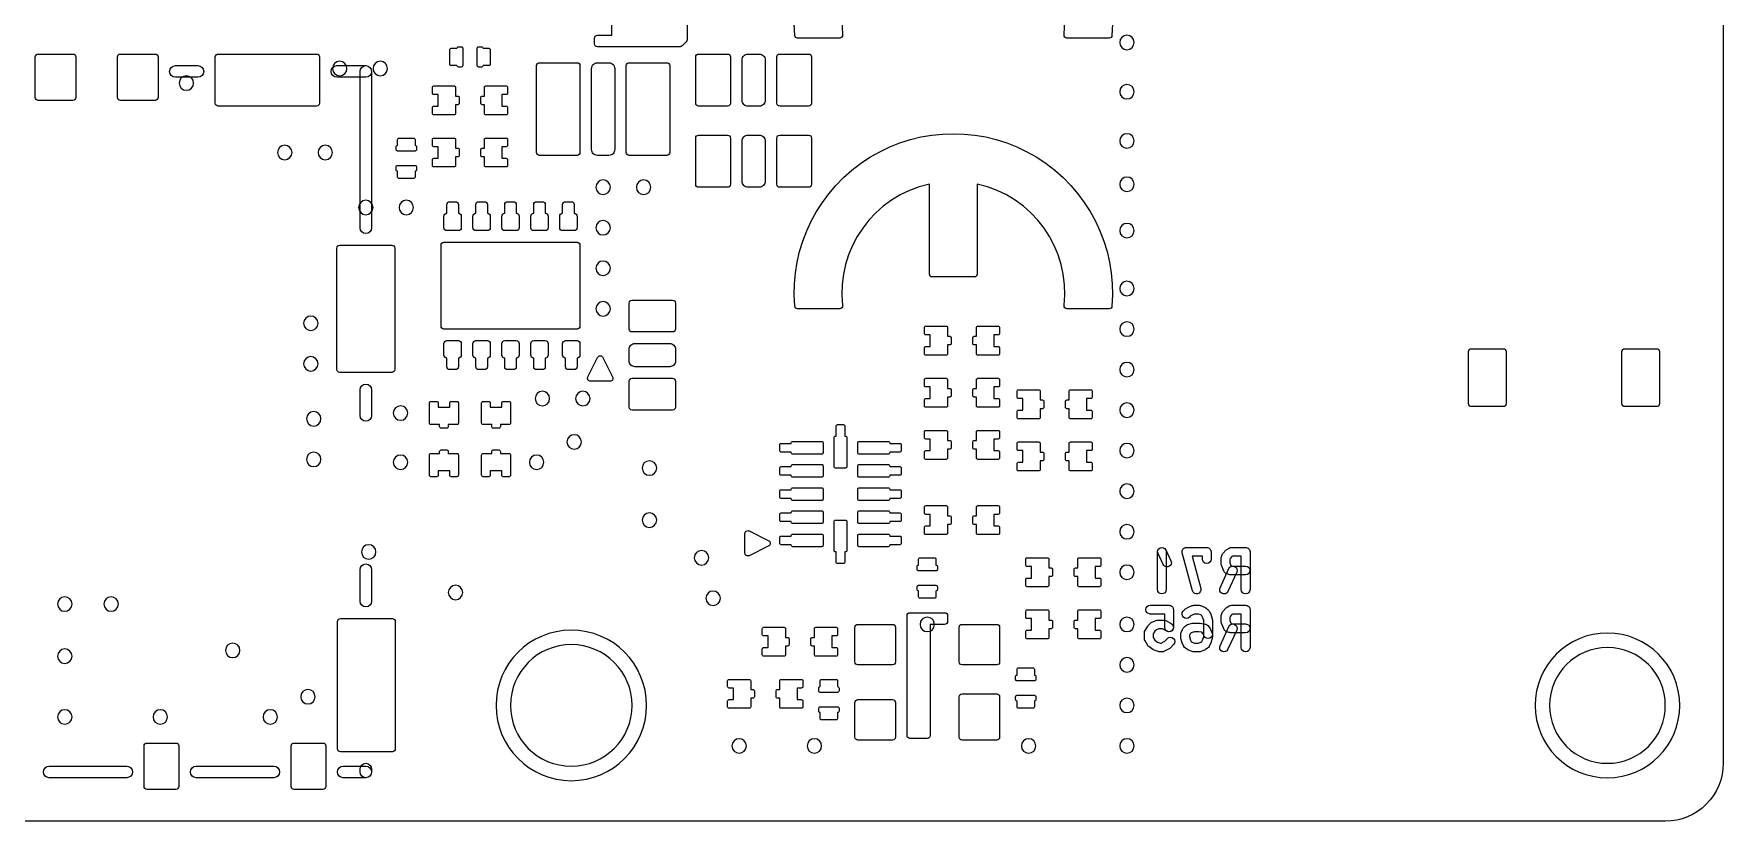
# Model space of a CAD drawing. Extents: x 0 to 45, y 0 to 50.
# Drawn here: x 15.81 to 45, y 0 to 13.6 of the extents above; entities that cross this region are included whole.
import ezdxf

# ---------------------------------------------------------------- set-up
doc = ezdxf.new("R2010")
doc.units = 0
for name, color, linetype in [('HOLE_1_6', 7, 'CONTINUOUS'), ('NC_Resist-B', 111, 'CONTINUOUS'), ('NC_Symbol-B', 140, 'CONTINUOUS'), ('OUTLINE', 7, 'CONTINUOUS')]:
    doc.layers.add(name, color=color, linetype=linetype)

msp = doc.modelspace()

# ---------------------------------------------------------------- linework, layer by layer
at = {"layer": 'HOLE_1_6'}
for points in [[(34.825, 13.45, 1), (34.575, 13.45, 1), (34.825, 13.45)], [(18.575, 12.75, 1), (18.325, 12.75, 1), (18.575, 12.75)], [(21.225, 13, 1), (20.975, 13, 1), (21.225, 13)], [(21.925, 13, 1), (21.675, 13, 1), (21.925, 13)], [(34.825, 12.6, 1), (34.575, 12.6, 1), (34.825, 12.6)], [(20.275, 11.55, 1), (20.025, 11.55, 1), (20.275, 11.55)], [(20.975, 11.55, 1), (20.725, 11.55, 1), (20.975, 11.55)], [(34.825, 11.75, 1), (34.575, 11.75, 1), (34.825, 11.75)], [(34.825, 11, 1), (34.575, 11, 1), (34.825, 11)], [(25.775, 10.95, 1), (25.525, 10.95, 1), (25.775, 10.95)], [(26.475, 10.95, 1), (26.225, 10.95, 1), (26.475, 10.95)], [(21.675, 10.6, 1), (21.425, 10.6, 1), (21.675, 10.6)], [(22.375, 10.6, 1), (22.125, 10.6, 1), (22.375, 10.6)], [(25.775, 10.25, 1), (25.525, 10.25, 1), (25.775, 10.25)], [(34.825, 10.2, 1), (34.575, 10.2, 1), (34.825, 10.2)], [(25.775, 9.55, 1), (25.525, 9.55, 1), (25.775, 9.55)], [(34.825, 9.2, 1), (34.575, 9.2, 1), (34.825, 9.2)], [(25.775, 8.85, 1), (25.525, 8.85, 1), (25.775, 8.85)], [(20.725, 8.6, 1), (20.475, 8.6, 1), (20.725, 8.6)], [(34.825, 8.5, 1), (34.575, 8.5, 1), (34.825, 8.5)], [(20.725, 7.9, 1), (20.475, 7.9, 1), (20.725, 7.9)], [(34.825, 7.8, 1), (34.575, 7.8, 1), (34.825, 7.8)], [(24.725, 7.3, 1), (24.475, 7.3, 1), (24.725, 7.3)], [(25.425, 7.3, 1), (25.175, 7.3, 1), (25.425, 7.3)], [(20.775, 6.95, 1), (20.525, 6.95, 1), (20.775, 6.95)], [(22.275, 7.05, 1), (22.025, 7.05, 1), (22.275, 7.05)], [(34.825, 7.1, 1), (34.575, 7.1, 1), (34.825, 7.1)], [(25.275, 6.55, 1), (25.025, 6.55, 1), (25.275, 6.55)], [(34.825, 6.4, 1), (34.575, 6.4, 1), (34.825, 6.4)], [(20.775, 6.25, 1), (20.525, 6.25, 1), (20.775, 6.25)], [(22.275, 6.2, 1), (22.025, 6.2, 1), (22.275, 6.2)], [(24.625, 6.2, 1), (24.375, 6.2, 1), (24.625, 6.2)], [(26.575, 6.1, 1), (26.325, 6.1, 1), (26.575, 6.1)], [(34.825, 5.7, 1), (34.575, 5.7, 1), (34.825, 5.7)], [(26.575, 5.2, 1), (26.325, 5.2, 1), (26.575, 5.2)], [(34.825, 5, 1), (34.575, 5, 1), (34.825, 5)], [(21.725, 4.65, 1), (21.475, 4.65, 1), (21.725, 4.65)], [(27.475, 4.55, 1), (27.225, 4.55, 1), (27.475, 4.55)], [(34.825, 4.3, 1), (34.575, 4.3, 1), (34.825, 4.3)], [(16.475, 3.75, 1), (16.225, 3.75, 1), (16.475, 3.75)], [(17.275, 3.75, 1), (17.025, 3.75, 1), (17.275, 3.75)], [(23.225, 3.95, 1), (22.975, 3.95, 1), (23.225, 3.95)], [(27.675, 3.85, 1), (27.425, 3.85, 1), (27.675, 3.85)], [(31.375, 3.4, 1), (31.125, 3.4, 1), (31.375, 3.4)], [(34.825, 3.4, 1), (34.575, 3.4, 1), (34.825, 3.4)], [(16.475, 2.85, 1), (16.225, 2.85, 1), (16.475, 2.85)], [(19.375, 2.95, 1), (19.125, 2.95, 1), (19.375, 2.95)], [(26.15, 2, 1), (24.05, 2, 1), (26.15, 2)], [(44, 2, 1), (42, 2, 1), (44, 2)], [(34.825, 2.7, 1), (34.575, 2.7, 1), (34.825, 2.7)], [(20.675, 2.15, 1), (20.425, 2.15, 1), (20.675, 2.15)], [(34.825, 2, 1), (34.575, 2, 1), (34.825, 2)], [(16.475, 1.8, 1), (16.225, 1.8, 1), (16.475, 1.8)], [(18.125, 1.8, 1), (17.875, 1.8, 1), (18.125, 1.8)], [(20.025, 1.8, 1), (19.775, 1.8, 1), (20.025, 1.8)], [(28.125, 1.3, 1), (27.875, 1.3, 1), (28.125, 1.3)], [(29.425, 1.3, 1), (29.175, 1.3, 1), (29.425, 1.3)], [(33.125, 1.3, 1), (32.875, 1.3, 1), (33.125, 1.3)], [(34.825, 1.3, 1), (34.575, 1.3, 1), (34.825, 1.3)]]:
    msp.add_lwpolyline(points, format="xyb", close=True, dxfattribs=at)
at = {"layer": 'NC_Resist-B'}
for points in [[(15.84, 13.2, -0.414214), (15.89, 13.25), (16.49, 13.25, -0.414214), (16.54, 13.2), (16.54, 12.5, -0.414214), (16.49, 12.45), (15.89, 12.45, -0.414214), (15.84, 12.5)], [(17.96, 12.5, -0.414214), (17.91, 12.45), (17.31, 12.45, -0.414214), (17.26, 12.5), (17.26, 13.2, -0.414214), (17.31, 13.25), (17.91, 13.25, -0.414214), (17.96, 13.2)], [(20.7, 13.25, -0.414214), (20.75, 13.2), (20.75, 12.4, -0.414214), (20.7, 12.35), (19, 12.35, -0.414214), (18.95, 12.4), (18.95, 13.2, -0.414214), (19, 13.25)], [(23.025, 13.05, -0.414214), (23, 13.075), (23, 13.325, -0.414214), (23.025, 13.35), (23.125, 13.35), (23.125, 13.35, -0.414214), (23.15, 13.375), (23.2, 13.375, -0.414214), (23.225, 13.35), (23.225, 13.05, -0.414214), (23.2, 13.025), (23.15, 13.025, -0.414214), (23.125, 13.05)], [(23.675, 13.35, -0.414214), (23.7, 13.325), (23.7, 13.075, -0.414214), (23.675, 13.05), (23.575, 13.05), (23.575, 13.05, -0.414214), (23.55, 13.025), (23.5, 13.025, -0.414214), (23.475, 13.05), (23.475, 13.35, -0.414214), (23.5, 13.375), (23.55, 13.375, -0.414214), (23.575, 13.35)], [(27.85, 12.4, -0.414214), (27.8, 12.35), (27.3, 12.35, -0.414214), (27.25, 12.4), (27.25, 13.2, -0.414214), (27.3, 13.25), (27.8, 13.25, -0.414214), (27.85, 13.2)], [(29.25, 12.4, -0.414214), (29.2, 12.35), (28.7, 12.35, -0.414214), (28.65, 12.4), (28.65, 13.2, -0.414214), (28.7, 13.25), (29.2, 13.25, -0.414214), (29.25, 13.2)], [(25.25, 11.55, -0.414214), (25.2, 11.5), (24.55, 11.5, -0.414214), (24.5, 11.55), (24.5, 13.05, -0.414214), (24.55, 13.1), (25.2, 13.1, -0.414214), (25.25, 13.05)], [(26.8, 11.55, -0.414214), (26.75, 11.5), (26.1, 11.5, -0.414214), (26.05, 11.55), (26.05, 13.05, -0.414214), (26.1, 13.1), (26.75, 13.1, -0.414214), (26.8, 13.05)], [(23.1, 12.525), (23.1375, 12.525, -0.414214), (23.1625, 12.5), (23.1625, 12.4, -0.414214), (23.1375, 12.375), (23.1, 12.375), (23.1, 12.225, -0.414214), (23.075, 12.2), (22.725, 12.2, -0.414214), (22.7, 12.225), (22.7, 12.325, -0.414214), (22.725, 12.35), (22.8, 12.35), (22.8, 12.55), (22.725, 12.55, -0.414214), (22.7, 12.575), (22.7, 12.675, -0.414214), (22.725, 12.7), (23.075, 12.7, -0.414214), (23.1, 12.675)], [(23.6, 12.375), (23.5625, 12.375, -0.414214), (23.5375, 12.4), (23.5375, 12.5, -0.414214), (23.5625, 12.525), (23.6, 12.525), (23.6, 12.675, -0.414214), (23.625, 12.7), (23.975, 12.7, -0.414214), (24, 12.675), (24, 12.575, -0.414214), (23.975, 12.55), (23.9, 12.55), (23.9, 12.35), (23.975, 12.35, -0.414214), (24, 12.325), (24, 12.225, -0.414214), (23.975, 12.2), (23.625, 12.2, -0.414214), (23.6, 12.225)], [(22.1, 11.775, -0.414214), (22.125, 11.8), (22.375, 11.8, -0.414214), (22.4, 11.775), (22.4, 11.675), (22.4, 11.675, -0.414214), (22.425, 11.65), (22.425, 11.6, -0.414214), (22.4, 11.575), (22.1, 11.575, -0.414214), (22.075, 11.6), (22.075, 11.65, -0.414214), (22.1, 11.675)], [(23.1, 11.625), (23.1375, 11.625, -0.414214), (23.1625, 11.6), (23.1625, 11.5, -0.414214), (23.1375, 11.475), (23.1, 11.475), (23.1, 11.325, -0.414214), (23.075, 11.3), (22.725, 11.3, -0.414214), (22.7, 11.325), (22.7, 11.425, -0.414214), (22.725, 11.45), (22.8, 11.45), (22.8, 11.65), (22.725, 11.65, -0.414214), (22.7, 11.675), (22.7, 11.775, -0.414214), (22.725, 11.8), (23.075, 11.8, -0.414214), (23.1, 11.775)], [(23.6, 11.475), (23.5625, 11.475, -0.414214), (23.5375, 11.5), (23.5375, 11.6, -0.414214), (23.5625, 11.625), (23.6, 11.625), (23.6, 11.775, -0.414214), (23.625, 11.8), (23.975, 11.8, -0.414214), (24, 11.775), (24, 11.675, -0.414214), (23.975, 11.65), (23.9, 11.65), (23.9, 11.45), (23.975, 11.45, -0.414214), (24, 11.425), (24, 11.325, -0.414214), (23.975, 11.3), (23.625, 11.3, -0.414214), (23.6, 11.325)], [(27.85, 11, -0.414214), (27.8, 10.95), (27.3, 10.95, -0.414214), (27.25, 11), (27.25, 11.8, -0.414214), (27.3, 11.85), (27.8, 11.85, -0.414214), (27.85, 11.8)], [(29.25, 11, -0.414214), (29.2, 10.95), (28.7, 10.95, -0.414214), (28.65, 11), (28.65, 11.8, -0.414214), (28.7, 11.85), (29.2, 11.85, -0.414214), (29.25, 11.8)], [(22.4, 11.125, -0.414214), (22.375, 11.1), (22.125, 11.1, -0.414214), (22.1, 11.125), (22.1, 11.225), (22.1, 11.225, -0.414214), (22.075, 11.25), (22.075, 11.3, -0.414214), (22.1, 11.325), (22.4, 11.325, -0.414214), (22.425, 11.3), (22.425, 11.25, -0.414214), (22.4, 11.225)], [(22.95, 10.65, -0.414214), (23, 10.7), (23.1, 10.7, -0.414214), (23.15, 10.65), (23.15, 10.5), (23.15, 10.5, -0.414214), (23.2, 10.45), (23.2, 10.25, -0.414214), (23.15, 10.2), (22.95, 10.2, -0.414214), (22.9, 10.25), (22.9, 10.45, -0.414214), (22.95, 10.5)], [(23.45, 10.65, -0.414214), (23.5, 10.7), (23.6, 10.7, -0.414214), (23.65, 10.65), (23.65, 10.5), (23.65, 10.5, -0.414214), (23.7, 10.45), (23.7, 10.25, -0.414214), (23.65, 10.2), (23.45, 10.2, -0.414214), (23.4, 10.25), (23.4, 10.45, -0.414214), (23.45, 10.5)], [(23.95, 10.65, -0.414214), (24, 10.7), (24.1, 10.7, -0.414214), (24.15, 10.65), (24.15, 10.5), (24.15, 10.5, -0.414214), (24.2, 10.45), (24.2, 10.25, -0.414214), (24.15, 10.2), (23.95, 10.2, -0.414214), (23.9, 10.25), (23.9, 10.45, -0.414214), (23.95, 10.5)], [(24.45, 10.65, -0.414214), (24.5, 10.7), (24.6, 10.7, -0.414214), (24.65, 10.65), (24.65, 10.5), (24.65, 10.5, -0.414214), (24.7, 10.45), (24.7, 10.25, -0.414214), (24.65, 10.2), (24.45, 10.2, -0.414214), (24.4, 10.25), (24.4, 10.45, -0.414214), (24.45, 10.5)], [(24.95, 10.65, -0.414214), (25, 10.7), (25.1, 10.7, -0.414214), (25.15, 10.65), (25.15, 10.5), (25.15, 10.5, -0.414214), (25.2, 10.45), (25.2, 10.25, -0.414214), (25.15, 10.2), (24.95, 10.2, -0.414214), (24.9, 10.25), (24.9, 10.45, -0.414214), (24.95, 10.5)], [(22.05, 7.8, -0.414214), (22, 7.75), (21.1, 7.75, -0.414214), (21.05, 7.8), (21.05, 9.9, -0.414214), (21.1, 9.95), (22, 9.95, -0.414214), (22.05, 9.9)], [(25.2, 10, -0.414214), (25.25, 9.95), (25.25, 8.55, -0.414214), (25.2, 8.5), (22.9, 8.5, -0.414214), (22.85, 8.55), (22.85, 9.95, -0.414214), (22.9, 10)], [(26.85, 9, -0.414214), (26.9, 8.95), (26.9, 8.5, -0.414214), (26.85, 8.45), (26.15, 8.45, -0.414214), (26.1, 8.5), (26.1, 8.95, -0.414214), (26.15, 9)], [(31.6, 8.375), (31.6375, 8.375, -0.414214), (31.6625, 8.35), (31.6625, 8.25, -0.414214), (31.6375, 8.225), (31.6, 8.225), (31.6, 8.075, -0.414214), (31.575, 8.05), (31.225, 8.05, -0.414214), (31.2, 8.075), (31.2, 8.175, -0.414214), (31.225, 8.2), (31.3, 8.2), (31.3, 8.4), (31.225, 8.4, -0.414214), (31.2, 8.425), (31.2, 8.525, -0.414214), (31.225, 8.55), (31.575, 8.55, -0.414214), (31.6, 8.525)], [(32.1, 8.225), (32.0625, 8.225, -0.414214), (32.0375, 8.25), (32.0375, 8.35, -0.414214), (32.0625, 8.375), (32.1, 8.375), (32.1, 8.525, -0.414214), (32.125, 8.55), (32.475, 8.55, -0.414214), (32.5, 8.525), (32.5, 8.425, -0.414214), (32.475, 8.4), (32.4, 8.4), (32.4, 8.2), (32.475, 8.2, -0.414214), (32.5, 8.175), (32.5, 8.075, -0.414214), (32.475, 8.05), (32.125, 8.05, -0.414214), (32.1, 8.075)], [(23.15, 7.85, -0.414214), (23.1, 7.8), (23, 7.8, -0.414214), (22.95, 7.85), (22.95, 8), (22.95, 8, -0.414214), (22.9, 8.05), (22.9, 8.25, -0.414214), (22.95, 8.3), (23.15, 8.3, -0.414214), (23.2, 8.25), (23.2, 8.05, -0.414214), (23.15, 8)], [(23.65, 7.85, -0.414214), (23.6, 7.8), (23.5, 7.8, -0.414214), (23.45, 7.85), (23.45, 8), (23.45, 8, -0.414214), (23.4, 8.05), (23.4, 8.25, -0.414214), (23.45, 8.3), (23.65, 8.3, -0.414214), (23.7, 8.25), (23.7, 8.05, -0.414214), (23.65, 8)], [(24.15, 7.85, -0.414214), (24.1, 7.8), (24, 7.8, -0.414214), (23.95, 7.85), (23.95, 8), (23.95, 8, -0.414214), (23.9, 8.05), (23.9, 8.25, -0.414214), (23.95, 8.3), (24.15, 8.3, -0.414214), (24.2, 8.25), (24.2, 8.05, -0.414214), (24.15, 8)], [(24.65, 7.85, -0.414214), (24.6, 7.8), (24.5, 7.8, -0.414214), (24.45, 7.85), (24.45, 8), (24.45, 8, -0.414214), (24.4, 8.05), (24.4, 8.25, -0.414214), (24.45, 8.3), (24.65, 8.3, -0.414214), (24.7, 8.25), (24.7, 8.05, -0.414214), (24.65, 8)], [(25.2, 7.85, -0.414214), (25.15, 7.8), (25.05, 7.8, -0.414214), (25, 7.85), (25, 8), (25, 8, -0.414214), (24.95, 8.05), (24.95, 8.25, -0.414214), (25, 8.3), (25.2, 8.3, -0.414214), (25.25, 8.25), (25.25, 8.05, -0.414214), (25.2, 8)], [(40.6, 8.11, -0.414214), (40.65, 8.16), (41.2, 8.16, -0.414214), (41.25, 8.11), (41.25, 7.21, -0.414214), (41.2, 7.16), (40.65, 7.16, -0.414214), (40.6, 7.21)], [(43.25, 8.11, -0.414214), (43.3, 8.16), (43.85, 8.16, -0.414214), (43.9, 8.11), (43.9, 7.21, -0.414214), (43.85, 7.16), (43.3, 7.16, -0.414214), (43.25, 7.21)], [(26.85, 7.65, -0.414214), (26.9, 7.6), (26.9, 7.15, -0.414214), (26.85, 7.1), (26.15, 7.1, -0.414214), (26.1, 7.15), (26.1, 7.6, -0.414214), (26.15, 7.65)], [(31.6, 7.475), (31.6375, 7.475, -0.414214), (31.6625, 7.45), (31.6625, 7.35, -0.414214), (31.6375, 7.325), (31.6, 7.325), (31.6, 7.175, -0.414214), (31.575, 7.15), (31.225, 7.15, -0.414214), (31.2, 7.175), (31.2, 7.275, -0.414214), (31.225, 7.3), (31.3, 7.3), (31.3, 7.5), (31.225, 7.5, -0.414214), (31.2, 7.525), (31.2, 7.625, -0.414214), (31.225, 7.65), (31.575, 7.65, -0.414214), (31.6, 7.625)], [(32.1, 7.325), (32.0625, 7.325, -0.414214), (32.0375, 7.35), (32.0375, 7.45, -0.414214), (32.0625, 7.475), (32.1, 7.475), (32.1, 7.625, -0.414214), (32.125, 7.65), (32.475, 7.65, -0.414214), (32.5, 7.625), (32.5, 7.525, -0.414214), (32.475, 7.5), (32.4, 7.5), (32.4, 7.3), (32.475, 7.3, -0.414214), (32.5, 7.275), (32.5, 7.175, -0.414214), (32.475, 7.15), (32.125, 7.15, -0.414214), (32.1, 7.175)], [(33.2, 7.275), (33.2375, 7.275, -0.414214), (33.2625, 7.25), (33.2625, 7.15, -0.414214), (33.2375, 7.125), (33.2, 7.125), (33.2, 6.975, -0.414214), (33.175, 6.95), (32.825, 6.95, -0.414214), (32.8, 6.975), (32.8, 7.075, -0.414214), (32.825, 7.1), (32.9, 7.1), (32.9, 7.3), (32.825, 7.3, -0.414214), (32.8, 7.325), (32.8, 7.425, -0.414214), (32.825, 7.45), (33.175, 7.45, -0.414214), (33.2, 7.425)], [(33.7, 7.125), (33.6625, 7.125, -0.414214), (33.6375, 7.15), (33.6375, 7.25, -0.414214), (33.6625, 7.275), (33.7, 7.275), (33.7, 7.425, -0.414214), (33.725, 7.45), (34.075, 7.45, -0.414214), (34.1, 7.425), (34.1, 7.325, -0.414214), (34.075, 7.3), (34, 7.3), (34, 7.1), (34.075, 7.1, -0.414214), (34.1, 7.075), (34.1, 6.975, -0.414214), (34.075, 6.95), (33.725, 6.95, -0.414214), (33.7, 6.975)], [(22.975, 6.85), (22.975, 6.8125, -0.414214), (22.95, 6.7875), (22.85, 6.7875, -0.414214), (22.825, 6.8125), (22.825, 6.85), (22.675, 6.85, -0.414214), (22.65, 6.875), (22.65, 7.225, -0.414214), (22.675, 7.25), (22.775, 7.25, -0.414214), (22.8, 7.225), (22.8, 7.15), (23, 7.15), (23, 7.225, -0.414214), (23.025, 7.25), (23.125, 7.25, -0.414214), (23.15, 7.225), (23.15, 6.875, -0.414214), (23.125, 6.85)], [(23.875, 6.85), (23.875, 6.8125, -0.414214), (23.85, 6.7875), (23.75, 6.7875, -0.414214), (23.725, 6.8125), (23.725, 6.85), (23.575, 6.85, -0.414214), (23.55, 6.875), (23.55, 7.225, -0.414214), (23.575, 7.25), (23.675, 7.25, -0.414214), (23.7, 7.225), (23.7, 7.15), (23.9, 7.15), (23.9, 7.225, -0.414214), (23.925, 7.25), (24.025, 7.25, -0.414214), (24.05, 7.225), (24.05, 6.875, -0.414214), (24.025, 6.85)], [(29.675, 6.65), (29.675, 6.825, -0.414214), (29.7, 6.85), (29.8, 6.85, -0.414214), (29.825, 6.825), (29.825, 6.65), (29.835, 6.65, -0.414214), (29.86, 6.625), (29.86, 6.125, -0.414214), (29.835, 6.1), (29.665, 6.1, -0.414214), (29.64, 6.125), (29.64, 6.625, -0.414214), (29.665, 6.65)], [(31.6, 6.575), (31.6375, 6.575, -0.414214), (31.6625, 6.55), (31.6625, 6.45, -0.414214), (31.6375, 6.425), (31.6, 6.425), (31.6, 6.275, -0.414214), (31.575, 6.25), (31.225, 6.25, -0.414214), (31.2, 6.275), (31.2, 6.375, -0.414214), (31.225, 6.4), (31.3, 6.4), (31.3, 6.6), (31.225, 6.6, -0.414214), (31.2, 6.625), (31.2, 6.725, -0.414214), (31.225, 6.75), (31.575, 6.75, -0.414214), (31.6, 6.725)], [(32.1, 6.425), (32.0625, 6.425, -0.414214), (32.0375, 6.45), (32.0375, 6.55, -0.414214), (32.0625, 6.575), (32.1, 6.575), (32.1, 6.725, -0.414214), (32.125, 6.75), (32.475, 6.75, -0.414214), (32.5, 6.725), (32.5, 6.625, -0.414214), (32.475, 6.6), (32.4, 6.6), (32.4, 6.4), (32.475, 6.4, -0.414214), (32.5, 6.375), (32.5, 6.275, -0.414214), (32.475, 6.25), (32.125, 6.25, -0.414214), (32.1, 6.275)], [(28.9, 6.375), (28.725, 6.375, -0.414214), (28.7, 6.4), (28.7, 6.5, -0.414214), (28.725, 6.525), (28.9, 6.525), (28.9, 6.535, -0.414214), (28.925, 6.56), (29.425, 6.56, -0.414214), (29.45, 6.535), (29.45, 6.365, -0.414214), (29.425, 6.34), (28.925, 6.34, -0.414214), (28.9, 6.365)], [(30.6, 6.525), (30.775, 6.525, -0.414214), (30.8, 6.5), (30.8, 6.4, -0.414214), (30.775, 6.375), (30.6, 6.375), (30.6, 6.365, -0.414214), (30.575, 6.34), (30.075, 6.34, -0.414214), (30.05, 6.365), (30.05, 6.535, -0.414214), (30.075, 6.56), (30.575, 6.56, -0.414214), (30.6, 6.535)], [(33.2, 6.375), (33.2375, 6.375, -0.414214), (33.2625, 6.35), (33.2625, 6.25, -0.414214), (33.2375, 6.225), (33.2, 6.225), (33.2, 6.075, -0.414214), (33.175, 6.05), (32.825, 6.05, -0.414214), (32.8, 6.075), (32.8, 6.175, -0.414214), (32.825, 6.2), (32.9, 6.2), (32.9, 6.4), (32.825, 6.4, -0.414214), (32.8, 6.425), (32.8, 6.525, -0.414214), (32.825, 6.55), (33.175, 6.55, -0.414214), (33.2, 6.525)], [(33.7, 6.225), (33.6625, 6.225, -0.414214), (33.6375, 6.25), (33.6375, 6.35, -0.414214), (33.6625, 6.375), (33.7, 6.375), (33.7, 6.525, -0.414214), (33.725, 6.55), (34.075, 6.55, -0.414214), (34.1, 6.525), (34.1, 6.425, -0.414214), (34.075, 6.4), (34, 6.4), (34, 6.2), (34.075, 6.2, -0.414214), (34.1, 6.175), (34.1, 6.075, -0.414214), (34.075, 6.05), (33.725, 6.05, -0.414214), (33.7, 6.075)], [(22.825, 6.35), (22.825, 6.3875, -0.414214), (22.85, 6.4125), (22.95, 6.4125, -0.414214), (22.975, 6.3875), (22.975, 6.35), (23.125, 6.35, -0.414214), (23.15, 6.325), (23.15, 5.975, -0.414214), (23.125, 5.95), (23.025, 5.95, -0.414214), (23, 5.975), (23, 6.05), (22.8, 6.05), (22.8, 5.975, -0.414214), (22.775, 5.95), (22.675, 5.95, -0.414214), (22.65, 5.975), (22.65, 6.325, -0.414214), (22.675, 6.35)], [(23.725, 6.35), (23.725, 6.3875, -0.414214), (23.75, 6.4125), (23.85, 6.4125, -0.414214), (23.875, 6.3875), (23.875, 6.35), (24.025, 6.35, -0.414214), (24.05, 6.325), (24.05, 5.975, -0.414214), (24.025, 5.95), (23.925, 5.95, -0.414214), (23.9, 5.975), (23.9, 6.05), (23.7, 6.05), (23.7, 5.975, -0.414214), (23.675, 5.95), (23.575, 5.95, -0.414214), (23.55, 5.975), (23.55, 6.325, -0.414214), (23.575, 6.35)], [(28.9, 5.975), (28.725, 5.975, -0.414214), (28.7, 6), (28.7, 6.1, -0.414214), (28.725, 6.125), (28.9, 6.125), (28.9, 6.135, -0.414214), (28.925, 6.16), (29.425, 6.16, -0.414214), (29.45, 6.135), (29.45, 5.965, -0.414214), (29.425, 5.94), (28.925, 5.94, -0.414214), (28.9, 5.965)], [(30.6, 6.125), (30.775, 6.125, -0.414214), (30.8, 6.1), (30.8, 6, -0.414214), (30.775, 5.975), (30.6, 5.975), (30.6, 5.965, -0.414214), (30.575, 5.94), (30.075, 5.94, -0.414214), (30.05, 5.965), (30.05, 6.135, -0.414214), (30.075, 6.16), (30.575, 6.16, -0.414214), (30.6, 6.135)], [(28.9, 5.575), (28.725, 5.575, -0.414214), (28.7, 5.6), (28.7, 5.7, -0.414214), (28.725, 5.725), (28.9, 5.725), (28.9, 5.735, -0.414214), (28.925, 5.76), (29.425, 5.76, -0.414214), (29.45, 5.735), (29.45, 5.565, -0.414214), (29.425, 5.54), (28.925, 5.54, -0.414214), (28.9, 5.565)], [(30.6, 5.725), (30.775, 5.725, -0.414214), (30.8, 5.7), (30.8, 5.6, -0.414214), (30.775, 5.575), (30.6, 5.575), (30.6, 5.565, -0.414214), (30.575, 5.54), (30.075, 5.54, -0.414214), (30.05, 5.565), (30.05, 5.735, -0.414214), (30.075, 5.76), (30.575, 5.76, -0.414214), (30.6, 5.735)], [(28.9, 5.175), (28.725, 5.175, -0.414214), (28.7, 5.2), (28.7, 5.3, -0.414214), (28.725, 5.325), (28.9, 5.325), (28.9, 5.335, -0.414214), (28.925, 5.36), (29.425, 5.36, -0.414214), (29.45, 5.335), (29.45, 5.165, -0.414214), (29.425, 5.14), (28.925, 5.14, -0.414214), (28.9, 5.165)], [(30.6, 5.325), (30.775, 5.325, -0.414214), (30.8, 5.3), (30.8, 5.2, -0.414214), (30.775, 5.175), (30.6, 5.175), (30.6, 5.165, -0.414214), (30.575, 5.14), (30.075, 5.14, -0.414214), (30.05, 5.165), (30.05, 5.335, -0.414214), (30.075, 5.36), (30.575, 5.36, -0.414214), (30.6, 5.335)], [(31.6, 5.275), (31.6375, 5.275, -0.414214), (31.6625, 5.25), (31.6625, 5.15, -0.414214), (31.6375, 5.125), (31.6, 5.125), (31.6, 4.975, -0.414214), (31.575, 4.95), (31.225, 4.95, -0.414214), (31.2, 4.975), (31.2, 5.075, -0.414214), (31.225, 5.1), (31.3, 5.1), (31.3, 5.3), (31.225, 5.3, -0.414214), (31.2, 5.325), (31.2, 5.425, -0.414214), (31.225, 5.45), (31.575, 5.45, -0.414214), (31.6, 5.425)], [(32.1, 5.125), (32.0625, 5.125, -0.414214), (32.0375, 5.15), (32.0375, 5.25, -0.414214), (32.0625, 5.275), (32.1, 5.275), (32.1, 5.425, -0.414214), (32.125, 5.45), (32.475, 5.45, -0.414214), (32.5, 5.425), (32.5, 5.325, -0.414214), (32.475, 5.3), (32.4, 5.3), (32.4, 5.1), (32.475, 5.1, -0.414214), (32.5, 5.075), (32.5, 4.975, -0.414214), (32.475, 4.95), (32.125, 4.95, -0.414214), (32.1, 4.975)], [(29.825, 4.65), (29.825, 4.475, -0.414214), (29.8, 4.45), (29.7, 4.45, -0.414214), (29.675, 4.475), (29.675, 4.65), (29.665, 4.65, -0.414214), (29.64, 4.675), (29.64, 5.175, -0.414214), (29.665, 5.2), (29.835, 5.2, -0.414214), (29.86, 5.175), (29.86, 4.675, -0.414214), (29.835, 4.65)], [(28.9, 4.775), (28.725, 4.775, -0.414214), (28.7, 4.8), (28.7, 4.9, -0.414214), (28.725, 4.925), (28.9, 4.925), (28.9, 4.935, -0.414214), (28.925, 4.96), (29.425, 4.96, -0.414214), (29.45, 4.935), (29.45, 4.765, -0.414214), (29.425, 4.74), (28.925, 4.74, -0.414214), (28.9, 4.765)], [(30.6, 4.925), (30.775, 4.925, -0.414214), (30.8, 4.9), (30.8, 4.8, -0.414214), (30.775, 4.775), (30.6, 4.775), (30.6, 4.765, -0.414214), (30.575, 4.74), (30.075, 4.74, -0.414214), (30.05, 4.765), (30.05, 4.935, -0.414214), (30.075, 4.96), (30.575, 4.96, -0.414214), (30.6, 4.935)], [(31.1, 4.525, -0.414214), (31.125, 4.55), (31.375, 4.55, -0.414214), (31.4, 4.525), (31.4, 4.425), (31.4, 4.425, -0.414214), (31.425, 4.4), (31.425, 4.35, -0.414214), (31.4, 4.325), (31.1, 4.325, -0.414214), (31.075, 4.35), (31.075, 4.4, -0.414214), (31.1, 4.425)], [(33.35, 4.375), (33.3875, 4.375, -0.414214), (33.4125, 4.35), (33.4125, 4.25, -0.414214), (33.3875, 4.225), (33.35, 4.225), (33.35, 4.075, -0.414214), (33.325, 4.05), (32.975, 4.05, -0.414214), (32.95, 4.075), (32.95, 4.175, -0.414214), (32.975, 4.2), (33.05, 4.2), (33.05, 4.4), (32.975, 4.4, -0.414214), (32.95, 4.425), (32.95, 4.525, -0.414214), (32.975, 4.55), (33.325, 4.55, -0.414214), (33.35, 4.525)], [(33.85, 4.225), (33.8125, 4.225, -0.414214), (33.7875, 4.25), (33.7875, 4.35, -0.414214), (33.8125, 4.375), (33.85, 4.375), (33.85, 4.525, -0.414214), (33.875, 4.55), (34.225, 4.55, -0.414214), (34.25, 4.525), (34.25, 4.425, -0.414214), (34.225, 4.4), (34.15, 4.4), (34.15, 4.2), (34.225, 4.2, -0.414214), (34.25, 4.175), (34.25, 4.075, -0.414214), (34.225, 4.05), (33.875, 4.05, -0.414214), (33.85, 4.075)], [(31.4, 3.875, -0.414214), (31.375, 3.85), (31.125, 3.85, -0.414214), (31.1, 3.875), (31.1, 3.975), (31.1, 3.975, -0.414214), (31.075, 4), (31.075, 4.05, -0.414214), (31.1, 4.075), (31.4, 4.075, -0.414214), (31.425, 4.05), (31.425, 4, -0.414214), (31.4, 3.975)], [(33.35, 3.475), (33.3875, 3.475, -0.414214), (33.4125, 3.45), (33.4125, 3.35, -0.414214), (33.3875, 3.325), (33.35, 3.325), (33.35, 3.175, -0.414214), (33.325, 3.15), (32.975, 3.15, -0.414214), (32.95, 3.175), (32.95, 3.275, -0.414214), (32.975, 3.3), (33.05, 3.3), (33.05, 3.5), (32.975, 3.5, -0.414214), (32.95, 3.525), (32.95, 3.625, -0.414214), (32.975, 3.65), (33.325, 3.65, -0.414214), (33.35, 3.625)], [(33.85, 3.325), (33.8125, 3.325, -0.414214), (33.7875, 3.35), (33.7875, 3.45, -0.414214), (33.8125, 3.475), (33.85, 3.475), (33.85, 3.625, -0.414214), (33.875, 3.65), (34.225, 3.65, -0.414214), (34.25, 3.625), (34.25, 3.525, -0.414214), (34.225, 3.5), (34.15, 3.5), (34.15, 3.3), (34.225, 3.3, -0.414214), (34.25, 3.275), (34.25, 3.175, -0.414214), (34.225, 3.15), (33.875, 3.15, -0.414214), (33.85, 3.175)], [(22.06, 1.25, -0.414214), (22.01, 1.2), (21.11, 1.2, -0.414214), (21.06, 1.25), (21.06, 3.45, -0.414214), (21.11, 3.5), (22.01, 3.5, -0.414214), (22.06, 3.45)], [(25.1, 0.7, 1), (25.1, 3.3, 1), (25.1, 0.7)], [(28.8, 3.175), (28.8375, 3.175, -0.414214), (28.8625, 3.15), (28.8625, 3.05, -0.414214), (28.8375, 3.025), (28.8, 3.025), (28.8, 2.875, -0.414214), (28.775, 2.85), (28.425, 2.85, -0.414214), (28.4, 2.875), (28.4, 2.975, -0.414214), (28.425, 3), (28.5, 3), (28.5, 3.2), (28.425, 3.2, -0.414214), (28.4, 3.225), (28.4, 3.325, -0.414214), (28.425, 3.35), (28.775, 3.35, -0.414214), (28.8, 3.325)], [(29.3, 3.025), (29.2625, 3.025, -0.414214), (29.2375, 3.05), (29.2375, 3.15, -0.414214), (29.2625, 3.175), (29.3, 3.175), (29.3, 3.325, -0.414214), (29.325, 3.35), (29.675, 3.35, -0.414214), (29.7, 3.325), (29.7, 3.225, -0.414214), (29.675, 3.2), (29.6, 3.2), (29.6, 3), (29.675, 3, -0.414214), (29.7, 2.975), (29.7, 2.875, -0.414214), (29.675, 2.85), (29.325, 2.85, -0.414214), (29.3, 2.875)], [(30.05, 2.7, -0.414214), (30, 2.75), (30, 3.35, -0.414214), (30.05, 3.4), (30.65, 3.4, -0.414214), (30.7, 3.35), (30.7, 2.75, -0.414214), (30.65, 2.7)], [(31.85, 2.7, -0.414214), (31.8, 2.75), (31.8, 3.35, -0.414214), (31.85, 3.4), (32.45, 3.4, -0.414214), (32.5, 3.35), (32.5, 2.75, -0.414214), (32.45, 2.7)], [(43, 0.75, 1), (43, 3.25, 1), (43, 0.75)], [(32.8, 2.625, -0.414214), (32.825, 2.65), (33.075, 2.65, -0.414214), (33.1, 2.625), (33.1, 2.525), (33.1, 2.525, -0.414214), (33.125, 2.5), (33.125, 2.45, -0.414214), (33.1, 2.425), (32.8, 2.425, -0.414214), (32.775, 2.45), (32.775, 2.5, -0.414214), (32.8, 2.525)], [(28.2, 2.275), (28.2375, 2.275, -0.414214), (28.2625, 2.25), (28.2625, 2.15, -0.414214), (28.2375, 2.125), (28.2, 2.125), (28.2, 1.975, -0.414214), (28.175, 1.95), (27.825, 1.95, -0.414214), (27.8, 1.975), (27.8, 2.075, -0.414214), (27.825, 2.1), (27.9, 2.1), (27.9, 2.3), (27.825, 2.3, -0.414214), (27.8, 2.325), (27.8, 2.425, -0.414214), (27.825, 2.45), (28.175, 2.45, -0.414214), (28.2, 2.425)], [(28.7, 2.125), (28.6625, 2.125, -0.414214), (28.6375, 2.15), (28.6375, 2.25, -0.414214), (28.6625, 2.275), (28.7, 2.275), (28.7, 2.425, -0.414214), (28.725, 2.45), (29.075, 2.45, -0.414214), (29.1, 2.425), (29.1, 2.325, -0.414214), (29.075, 2.3), (29, 2.3), (29, 2.1), (29.075, 2.1, -0.414214), (29.1, 2.075), (29.1, 1.975, -0.414214), (29.075, 1.95), (28.725, 1.95, -0.414214), (28.7, 1.975)], [(29.4, 2.425, -0.414214), (29.425, 2.45), (29.675, 2.45, -0.414214), (29.7, 2.425), (29.7, 2.325), (29.7, 2.325, -0.414214), (29.725, 2.3), (29.725, 2.25, -0.414214), (29.7, 2.225), (29.4, 2.225, -0.414214), (29.375, 2.25), (29.375, 2.3, -0.414214), (29.4, 2.325)], [(30.05, 1.4, -0.414214), (30, 1.45), (30, 2.05, -0.414214), (30.05, 2.1), (30.65, 2.1, -0.414214), (30.7, 2.05), (30.7, 1.45, -0.414214), (30.65, 1.4)], [(31.8, 2.15, -0.414214), (31.85, 2.2), (32.45, 2.2, -0.414214), (32.5, 2.15), (32.5, 1.45, -0.414214), (32.45, 1.4), (31.85, 1.4, -0.414214), (31.8, 1.45)], [(33.1, 1.975, -0.414214), (33.075, 1.95), (32.825, 1.95, -0.414214), (32.8, 1.975), (32.8, 2.075), (32.8, 2.075, -0.414214), (32.775, 2.1), (32.775, 2.15, -0.414214), (32.8, 2.175), (33.1, 2.175, -0.414214), (33.125, 2.15), (33.125, 2.1, -0.414214), (33.1, 2.075)], [(29.7, 1.775, -0.414214), (29.675, 1.75), (29.425, 1.75, -0.414214), (29.4, 1.775), (29.4, 1.875), (29.4, 1.875, -0.414214), (29.375, 1.9), (29.375, 1.95, -0.414214), (29.4, 1.975), (29.7, 1.975, -0.414214), (29.725, 1.95), (29.725, 1.9, -0.414214), (29.7, 1.875)], [(18.32, 0.6, -0.414214), (18.27, 0.55), (17.77, 0.55, -0.414214), (17.72, 0.6), (17.72, 1.3, -0.414214), (17.77, 1.35), (18.27, 1.35, -0.414214), (18.32, 1.3)], [(20.86, 0.6, -0.414214), (20.81, 0.55), (20.31, 0.55, -0.414214), (20.26, 0.6), (20.26, 1.3, -0.414214), (20.31, 1.35), (20.81, 1.35, -0.414214), (20.86, 1.3)]]:
    msp.add_lwpolyline(points, format="xyb", close=True, dxfattribs=at)
at = {"layer": 'NC_Symbol-B'}
for points in [[(29.00932, 13.52495, -0.389931), (28.9595, 13.57078), (28.9595, 13.57078, -1.087138), (34.44028, 13.57078), (34.44028, 13.57078, -0.389931), (34.39046, 13.52495), (33.66201, 13.52495, -0.448122), (33.61233, 13.58065), (33.61233, 13.58065, 1.121262), (29.78745, 13.58065), (29.78745, 13.58065, -0.448122), (29.73777, 13.52495)], [(25.8, 13.575), (25.8, 15.225), (25.55, 15.225, -0.414214), (25.5, 15.275), (25.5, 15.375, -0.414214), (25.55, 15.425), (26.97929, 15.425, -0.198875), (27.01464, 15.41036), (27.08536, 15.33964, -0.198875), (27.1, 15.30429), (27.1, 13.49571, -0.198875), (27.08536, 13.46036), (27.01464, 13.38964, -0.198875), (26.97929, 13.375), (25.55, 13.375, -0.414214), (25.5, 13.425), (25.5, 13.525, -0.414214), (25.55, 13.575)], [(28.35, 13.25, -0.414214), (28.45, 13.15), (28.45, 12.45, -0.414214), (28.35, 12.35), (28.15, 12.35, -0.414214), (28.05, 12.45), (28.05, 13.15, -0.414214), (28.15, 13.25)], [(18.65, 13.05, -1), (18.65, 12.85), (18.26, 12.85, -1), (18.26, 13.05)], [(21.55, 13.05, -1), (21.55, 12.85), (21.05, 12.85, -1), (21.05, 13.05)], [(21.65, 10.25, -1), (21.45, 10.25), (21.45, 12.95, -1), (21.65, 12.95)], [(25.75, 13.1, -0.414214), (25.85, 13), (25.85, 11.6, -0.414214), (25.75, 11.5), (25.55, 11.5, -0.414214), (25.45, 11.6), (25.45, 13, -0.414214), (25.55, 13.1)], [(28.35, 11.85, -0.414214), (28.45, 11.75), (28.45, 11.05, -0.414214), (28.35, 10.95), (28.15, 10.95, -0.414214), (28.05, 11.05), (28.05, 11.75, -0.414214), (28.15, 11.85)], [(29.00931, 8.85003, -0.389931), (28.95949, 8.89586), (28.95949, 8.89586, -1.087114), (34.44028, 8.89584), (34.44028, 8.89584, -0.389931), (34.39046, 8.85001), (33.66201, 8.85001, -0.448062), (33.61234, 8.90571), (33.61234, 8.90571, 0.384705), (32.11239, 11.00528), (32.11238, 9.45, -0.414214), (32.06238, 9.4), (31.33741, 9.4, -0.414214), (31.28741, 9.45), (31.28741, 11.00529, 0.384723), (29.78745, 8.90562), (29.78745, 8.90562, -0.448122), (29.73777, 8.84992)], [(26.9, 7.95, -0.414214), (26.8, 7.85), (26.2, 7.85, -0.414214), (26.1, 7.95), (26.1, 8.15, -0.414214), (26.2, 8.25), (26.8, 8.25, -0.414214), (26.9, 8.15)], [(25.55528, 8.01056, -0.617992), (25.64472, 8.01056), (25.81382, 7.67236, -0.55752), (25.7691, 7.6), (25.4309, 7.6, -0.55752), (25.38618, 7.67236)], [(21.65, 7.00715, -1), (21.45, 7.00715), (21.45, 7.45, -1), (21.65, 7.45)], [(28.51056, 4.84472, -0.617992), (28.51056, 4.75528), (28.17236, 4.58618, -0.55752), (28.1, 4.6309), (28.1, 4.9691, -0.55752), (28.17236, 5.01382)], [(35.45946, 4.49884, -1), (35.32366, 4.43512), (35.236, 4.62191, -1), (35.3718, 4.68563)], [(35.2289, 4.65377, -1), (35.3789, 4.65377), (35.3789, 4, -1), (35.2289, 4)], [(36.15162, 4.52642, -1), (36.00162, 4.52642), (36.00162, 4.57877), (35.82373, 4.57877), (35.97374, 4.01943, -1), (35.82886, 3.98057), (35.65353, 4.63434, -0.493227), (35.72597, 4.72877), (36.07662, 4.72877, -0.414214), (36.15162, 4.65377)], [(36.825, 4, -1), (36.675, 4), (36.675, 4.57877), (36.52599, 4.57877), (36.51197, 4.57004), (36.48271, 4.53816), (36.47435, 4.51388), (36.47435, 4.46449), (36.49737, 4.40716), (36.50021, 4.40613), (36.75, 4.40613, -1), (36.75, 4.25613), (36.48701, 4.25613, -0.087308), (36.46141, 4.26064), (36.41466, 4.27762, -0.213313), (36.37066, 4.32017), (36.32975, 4.42206, -0.095726), (36.32435, 4.45), (36.32435, 4.52642, -0.083065), (36.32843, 4.55083), (36.34596, 4.60177, -0.103163), (36.36163, 4.62808), (36.40839, 4.67902, -0.06792), (36.424, 4.69197), (36.46491, 4.71744, -0.140123), (36.50455, 4.72877), (36.75, 4.72877, -0.414214), (36.825, 4.65377)], [(21.65, 3.8, -1), (21.45, 3.8), (21.45, 4.34415, -1), (21.65, 4.34415)], [(36.45975, 4.36241, -1), (36.59609, 4.29985), (36.44414, 3.96872, -1), (36.3078, 4.03128)], [(30.95, 1.42877, -0.414214), (30.9, 1.47877), (30.9, 3.55, -0.414214), (30.95, 3.6), (31.55, 3.6, -0.414214), (31.6, 3.55), (31.6, 3.45, -0.414214), (31.55, 3.4), (31.3, 3.4), (31.3, 1.47877, -0.414214), (31.25, 1.42877)], [(35.09935, 3.57877, -1), (35.09935, 3.72877), (35.42662, 3.72877, -0.414214), (35.50162, 3.65377), (35.50162, 3.34811, -1), (35.35162, 3.34811), (35.35162, 3.57877)], [(35.78122, 3.52664, -1), (35.67072, 3.62808), (35.6941, 3.65355, -0.06792), (35.70971, 3.6665), (35.75062, 3.69197, -0.044961), (35.76264, 3.69803), (35.82693, 3.7235, -0.094566), (35.85455, 3.72877), (35.94805, 3.72877, -0.094566), (35.97567, 3.7235), (36.03996, 3.69803, -0.079073), (36.06024, 3.68601), (36.10115, 3.65205, -0.093966), (36.11895, 3.63051), (36.14232, 3.58806, -0.051641), (36.14834, 3.57383), (36.17172, 3.49741, -0.074355), (36.175, 3.47547), (36.175, 3.1783, -0.074355), (36.17172, 3.15636), (36.14834, 3.07995, -0.033312), (36.14479, 3.07062), (36.12142, 3.01967, -0.147013), (36.09289, 2.98727), (36.05198, 2.9618, -0.044961), (36.03996, 2.95574), (35.97567, 2.93027, -0.094566), (35.94805, 2.925), (35.85455, 2.925, -0.094566), (35.82693, 2.93027), (35.76264, 2.95574, -0.044961), (35.75062, 2.9618), (35.70971, 2.98727, -0.146986), (35.68118, 3.01966), (35.6578, 3.07061, -0.033343), (35.65425, 3.07995), (35.63088, 3.15636, -0.074355), (35.6276, 3.1783), (35.6276, 3.22925, -0.107934), (35.63443, 3.26052), (35.6578, 3.31146, -0.084408), (35.67197, 3.33223), (35.71288, 3.37468, -0.131031), (35.74596, 3.39466), (35.83363, 3.42013, -0.07079), (35.85455, 3.42311), (35.94805, 3.42311, -0.047862), (35.96231, 3.42174), (36.04997, 3.40476, -0.177561), (36.09419, 3.37809), (36.1351, 3.32715, -0.061629), (36.14478, 3.31148), (36.16816, 3.26054, -1), (36.03184, 3.19796), (36.01233, 3.24047), (35.99445, 3.26273), (35.94085, 3.27311), (35.86522, 3.27311), (35.80701, 3.2562), (35.78882, 3.23733), (35.7776, 3.21287), (35.7776, 3.18951), (35.79623, 3.12862), (35.80812, 3.1027), (35.82416, 3.09271), (35.86887, 3.075), (35.93373, 3.075), (35.97844, 3.09271), (35.99448, 3.1027), (36.00636, 3.12861), (36.025, 3.18952), (36.025, 3.46425), (36.00717, 3.52252), (35.99441, 3.54571), (35.97362, 3.56297), (35.93373, 3.57877), (35.86887, 3.57877), (35.82416, 3.56106), (35.79768, 3.54457)], [(36.825, 3, -1), (36.675, 3), (36.675, 3.57877), (36.52599, 3.57877), (36.51197, 3.57004), (36.48271, 3.53816), (36.47435, 3.51388), (36.47435, 3.46449), (36.49737, 3.40716), (36.50021, 3.40613), (36.75, 3.40613, -1), (36.75, 3.25613), (36.48701, 3.25613, -0.087308), (36.46141, 3.26064), (36.41466, 3.27762, -0.213313), (36.37066, 3.32017), (36.32975, 3.42206, -0.095726), (36.32435, 3.45), (36.32435, 3.52642, -0.083065), (36.32843, 3.55083), (36.34596, 3.60177, -0.103163), (36.36163, 3.62808), (36.40839, 3.67902, -0.06792), (36.424, 3.69197), (36.46491, 3.71744, -0.140123), (36.50455, 3.72877), (36.75, 3.72877, -0.414214), (36.825, 3.65377)], [(35.46251, 3.41397, -1), (35.39073, 3.28225), (35.31401, 3.32406), (35.25281, 3.32406), (35.20897, 3.30813), (35.1811, 3.28282), (35.15097, 3.23359), (35.15097, 3.17396), (35.1789, 3.12831), (35.22839, 3.09236), (35.27619, 3.075), (35.29064, 3.075), (35.35642, 3.11084), (35.39474, 3.1526, -1), (35.50526, 3.05118), (35.45851, 3.00023, -0.082555), (35.43913, 2.98508), (35.34562, 2.93414, -0.125359), (35.30974, 2.925), (35.26299, 2.925, -0.087308), (35.23739, 2.92951), (35.16726, 2.95498, -0.070084), (35.14878, 2.96479), (35.07865, 3.01574, -0.098655), (35.05876, 3.03727), (35.012, 3.11368, -0.138169), (35.00097, 3.15283), (35.00097, 3.25472, -0.138169), (35.012, 3.29387), (35.05876, 3.37028, -0.07122), (35.07231, 3.38666), (35.11906, 3.42911, -0.097489), (35.14387, 3.44407), (35.214, 3.46955, -0.087342), (35.23961, 3.47406), (35.33312, 3.47406, -0.125393), (35.36901, 3.46492)], [(36.45975, 3.36241, -1), (36.59609, 3.29985), (36.44414, 2.96872, -1), (36.3078, 3.03128)], [(16.08, 0.75, -1), (16.08, 0.95), (17.42, 0.95, -1), (17.42, 0.75)], [(18.62, 0.75, -1), (18.62, 0.95), (19.96, 0.95, -1), (19.96, 0.75)], [(21.16, 0.75, -1), (21.16, 0.95), (21.55, 0.95, -1), (21.55, 0.75)], [(21.65, 0.85, -1), (21.45, 0.85), (21.45, 0.9, -1), (21.65, 0.9)]]:
    msp.add_lwpolyline(points, format="xyb", close=True, dxfattribs=at)
at = {"layer": 'OUTLINE'}
msp.add_lwpolyline([(0, 49, -0.414214), (1, 50), (44, 50, -0.414214), (45, 49), (45, 48.28301, 0.267948), (44.75, 47.85), (44.75, 42.85, 0.267948), (45, 42.41699), (45, 1, -0.414214), (44, 0), (1, 0, -0.414214), (0, 1)], format="xyb", close=True, dxfattribs=at)

doc.saveas('drawing.dxf')
